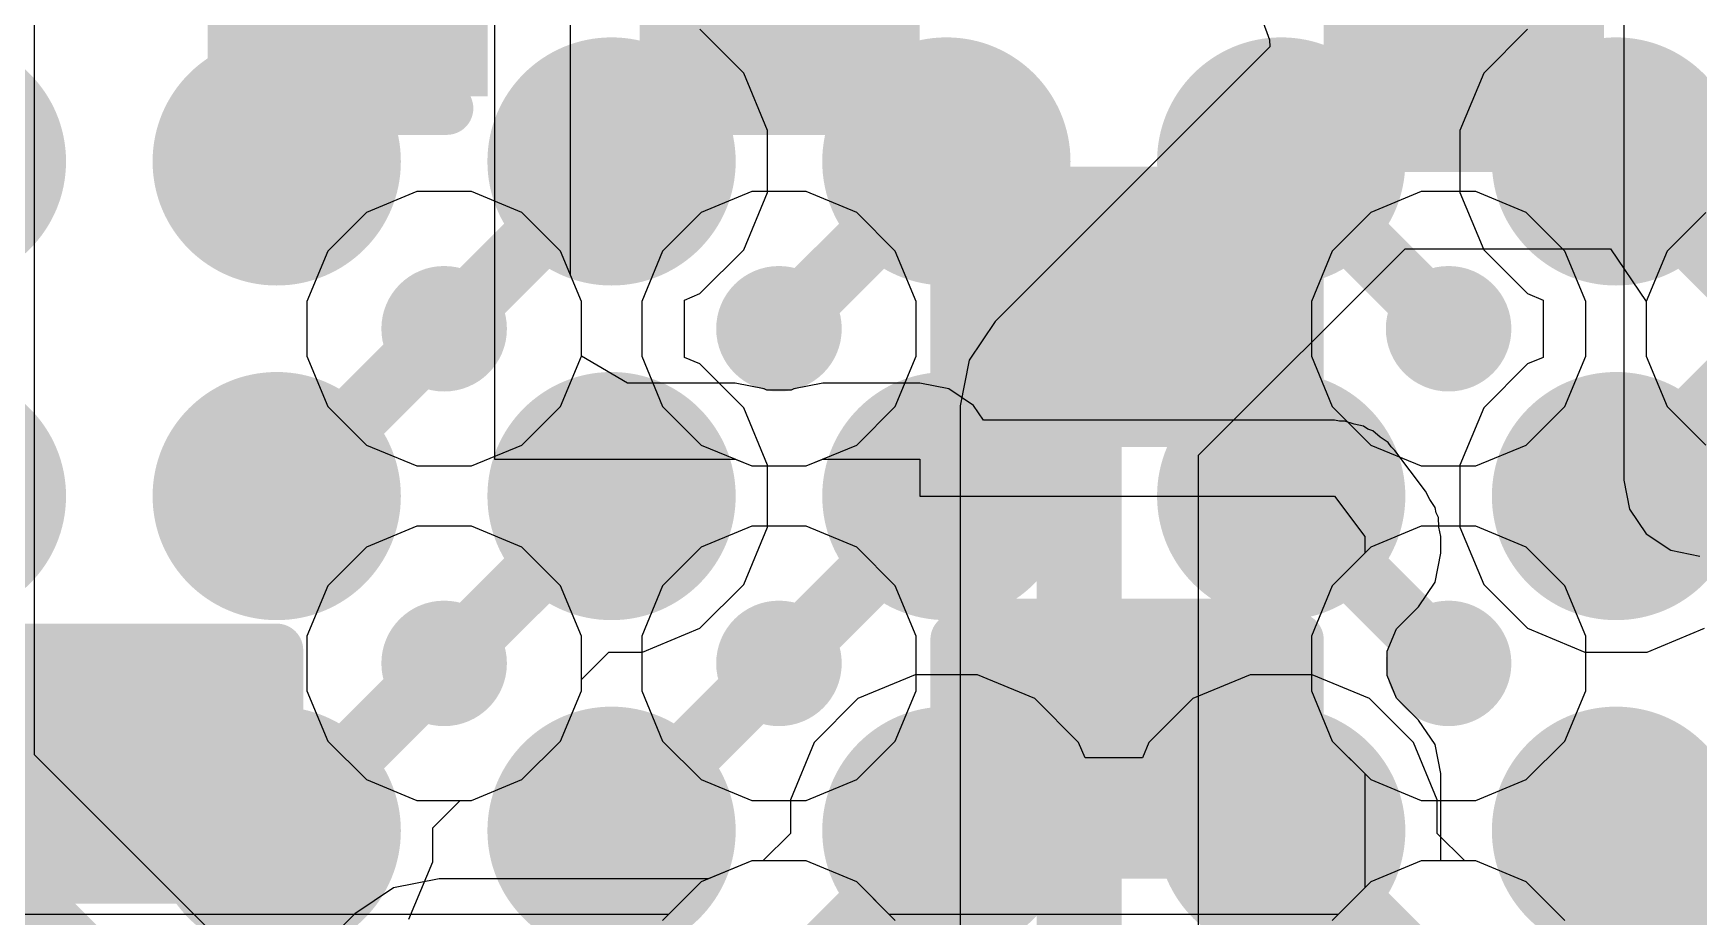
# Model space of a CAD drawing. Header units: inches. Extents: x 0 to 5376, y 0 to 5416.
# Drawn here: x 31.778 to 35.757, y 23.392 to 25.504 of the extents above; entities that cross this region are included whole.
import ezdxf

# ---------------------------------------------------------------- set-up
doc = ezdxf.new("R2010")
doc.units = ezdxf.units.IN
for name, color, linetype in [('Bottom Layer', 5, 'Continuous'), ('Bottom Overlay', 54, 'Continuous'), ('Bottom Paste', 16, 'Continuous'), ('Bottom Solder', 6, 'Continuous'), ('Layer 1', 16, 'Continuous'), ('Layer 2', 76, 'Continuous'), ('Top Layer', 1, 'Continuous'), ('Top Paste', 8, 'Continuous'), ('Top Solder', 216, 'Continuous'), ('Via Holes', 16, 'Continuous')]:
    doc.layers.add(name, color=color, linetype=linetype)

msp = doc.modelspace()

# ---------------------------------------------------------------- hatches: boundary and pattern name
at = {"layer": 'Bottom Layer'}
for points in [[(32.3469, 25.4131), (32.3469, 26.0481), (32.8041, 26.0481), (32.8041, 25.4131)], [(33.2867, 25.4131), (33.2867, 26.0481), (33.7439, 26.0481), (33.7439, 25.4131)], [(35.4711, 26.0481), (35.4711, 25.4131), (35.0139, 25.4131), (35.0139, 26.0481)], [(34.7091, 24.5749), (34.0741, 24.5749), (34.0741, 25.0321), (34.7091, 25.0321)], [(34.7091, 23.6351), (34.0741, 23.6351), (34.0741, 24.0923), (34.7091, 24.0923)], [(31.6357, 23.9399), (32.2707, 23.9399), (32.2707, 23.4827), (31.6357, 23.4827)]]:
    msp.add_hatch(color=5, dxfattribs=at).paths.add_polyline_path(points)
h = msp.add_hatch(color=5, dxfattribs=at)
edge = h.paths.add_edge_path()
edge.add_arc((32.7598, 24.7972), 0.15, 0, 360)
h = msp.add_hatch(color=5, dxfattribs=at)
edge = h.paths.add_edge_path()
edge.add_arc((33.5598, 24.7972), 0.15, 0, 360)
h = msp.add_hatch(color=5, dxfattribs=at)
edge = h.paths.add_edge_path()
edge.add_arc((35.1598, 24.7972), 0.15, 0, 360)
h = msp.add_hatch(color=5, dxfattribs=at)
edge = h.paths.add_edge_path()
edge.add_arc((32.7598, 23.9972), 0.15, 0, 360)
h = msp.add_hatch(color=5, dxfattribs=at)
edge = h.paths.add_edge_path()
edge.add_arc((33.5598, 23.9972), 0.15, 0, 360)
h = msp.add_hatch(color=5, dxfattribs=at)
edge = h.paths.add_edge_path()
edge.add_arc((35.1598, 23.9972), 0.15, 0, 360)
at = {"layer": 'Bottom Paste'}
for points in [[(32.3469, 25.4131), (32.3469, 26.0481), (32.8041, 26.0481), (32.8041, 25.4131)], [(33.2867, 25.4131), (33.2867, 26.0481), (33.7439, 26.0481), (33.7439, 25.4131)], [(35.4711, 26.0481), (35.4711, 25.4131), (35.0139, 25.4131), (35.0139, 26.0481)], [(34.7091, 24.5749), (34.0741, 24.5749), (34.0741, 25.0321), (34.7091, 25.0321)], [(34.7091, 23.6351), (34.0741, 23.6351), (34.0741, 24.0923), (34.7091, 24.0923)], [(31.6357, 23.9399), (32.2707, 23.9399), (32.2707, 23.4827), (31.6357, 23.4827)]]:
    msp.add_hatch(color=16, dxfattribs=at).paths.add_polyline_path(points)
at = {"layer": 'Bottom Solder'}
for points in [[(32.2869, 25.3531), (32.2869, 26.1081), (32.8641, 26.1081), (32.8641, 25.3531)], [(33.2267, 25.3531), (33.2267, 26.1081), (33.8039, 26.1081), (33.8039, 25.3531)], [(35.5311, 26.1081), (35.5311, 25.3531), (34.9539, 25.3531), (34.9539, 26.1081)], [(34.7691, 24.5149), (34.0141, 24.5149), (34.0141, 25.0921), (34.7691, 25.0921)], [(34.7691, 23.5751), (34.0141, 23.5751), (34.0141, 24.1523), (34.7691, 24.1523)], [(31.5757, 23.9999), (32.3307, 23.9999), (32.3307, 23.4227), (31.5757, 23.4227)]]:
    msp.add_hatch(color=6, dxfattribs=at).paths.add_polyline_path(points)
at = {"layer": 'Layer 1'}
h = msp.add_hatch(color=16, dxfattribs=at)
edge = h.paths.add_edge_path()
edge.add_arc((32.7598, 24.7972), 0.15, 0, 360)
h = msp.add_hatch(color=16, dxfattribs=at)
edge = h.paths.add_edge_path()
edge.add_arc((33.5598, 24.7972), 0.15, 0, 360)
h = msp.add_hatch(color=16, dxfattribs=at)
edge = h.paths.add_edge_path()
edge.add_arc((35.1598, 24.7972), 0.15, 0, 360)
h = msp.add_hatch(color=16, dxfattribs=at)
edge = h.paths.add_edge_path()
edge.add_arc((32.7598, 23.9972), 0.15, 0, 360)
h = msp.add_hatch(color=16, dxfattribs=at)
edge = h.paths.add_edge_path()
edge.add_arc((33.5598, 23.9972), 0.15, 0, 360)
h = msp.add_hatch(color=16, dxfattribs=at)
edge = h.paths.add_edge_path()
edge.add_arc((35.1598, 23.9972), 0.15, 0, 360)
at = {"layer": 'Layer 2'}
h = msp.add_hatch(color=76, dxfattribs=at)
edge = h.paths.add_edge_path()
edge.add_arc((32.7598, 24.7972), 0.15, 0, 360)
h = msp.add_hatch(color=76, dxfattribs=at)
edge = h.paths.add_edge_path()
edge.add_arc((33.5598, 24.7972), 0.15, 0, 360)
h = msp.add_hatch(color=76, dxfattribs=at)
edge = h.paths.add_edge_path()
edge.add_arc((35.1598, 24.7972), 0.15, 0, 360)
h = msp.add_hatch(color=76, dxfattribs=at)
edge = h.paths.add_edge_path()
edge.add_arc((32.7598, 23.9972), 0.15, 0, 360)
h = msp.add_hatch(color=76, dxfattribs=at)
edge = h.paths.add_edge_path()
edge.add_arc((33.5598, 23.9972), 0.15, 0, 360)
h = msp.add_hatch(color=76, dxfattribs=at)
edge = h.paths.add_edge_path()
edge.add_arc((35.1598, 23.9972), 0.15, 0, 360)
at = {"layer": 'Top Layer'}
h = msp.add_hatch(color=1, dxfattribs=at)
edge = h.paths.add_edge_path()
edge.add_arc((32.3598, 25.1972), 0.195, 0, 360)
h = msp.add_hatch(color=1, dxfattribs=at)
edge = h.paths.add_edge_path()
edge.add_arc((33.1598, 25.1972), 0.195, 0, 360)
h = msp.add_hatch(color=1, dxfattribs=at)
edge = h.paths.add_edge_path()
edge.add_arc((33.9598, 25.1972), 0.195, 0, 360)
h = msp.add_hatch(color=1, dxfattribs=at)
edge = h.paths.add_edge_path()
edge.add_arc((34.7598, 25.1972), 0.195, 0, 360)
h = msp.add_hatch(color=1, dxfattribs=at)
edge = h.paths.add_edge_path()
edge.add_arc((35.5598, 25.1972), 0.195, 0, 360)
h = msp.add_hatch(color=1, dxfattribs=at)
edge = h.paths.add_edge_path()
edge.add_arc((32.7598, 24.7972), 0.15, 0, 360)
h = msp.add_hatch(color=1, dxfattribs=at)
edge = h.paths.add_edge_path()
edge.add_arc((33.5598, 24.7972), 0.15, 0, 360)
h = msp.add_hatch(color=1, dxfattribs=at)
edge = h.paths.add_edge_path()
edge.add_arc((35.1598, 24.7972), 0.15, 0, 360)
h = msp.add_hatch(color=1, dxfattribs=at)
edge = h.paths.add_edge_path()
edge.add_arc((32.3598, 24.3972), 0.195, 0, 360)
h = msp.add_hatch(color=1, dxfattribs=at)
edge = h.paths.add_edge_path()
edge.add_arc((33.1598, 24.3972), 0.195, 0, 360)
h = msp.add_hatch(color=1, dxfattribs=at)
edge = h.paths.add_edge_path()
edge.add_arc((33.9598, 24.3972), 0.195, 0, 360)
h = msp.add_hatch(color=1, dxfattribs=at)
edge = h.paths.add_edge_path()
edge.add_arc((34.7598, 24.3972), 0.195, 0, 360)
h = msp.add_hatch(color=1, dxfattribs=at)
edge = h.paths.add_edge_path()
edge.add_arc((35.5598, 24.3972), 0.195, 0, 360)
h = msp.add_hatch(color=1, dxfattribs=at)
edge = h.paths.add_edge_path()
edge.add_arc((32.7598, 23.9972), 0.15, 0, 360)
h = msp.add_hatch(color=1, dxfattribs=at)
edge = h.paths.add_edge_path()
edge.add_arc((33.5598, 23.9972), 0.15, 0, 360)
h = msp.add_hatch(color=1, dxfattribs=at)
edge = h.paths.add_edge_path()
edge.add_arc((35.1598, 23.9972), 0.15, 0, 360)
h = msp.add_hatch(color=1, dxfattribs=at)
edge = h.paths.add_edge_path()
edge.add_arc((32.3598, 23.5972), 0.195, 0, 360)
h = msp.add_hatch(color=1, dxfattribs=at)
edge = h.paths.add_edge_path()
edge.add_arc((33.1598, 23.5972), 0.195, 0, 360)
h = msp.add_hatch(color=1, dxfattribs=at)
edge = h.paths.add_edge_path()
edge.add_arc((33.9598, 23.5972), 0.195, 0, 360)
h = msp.add_hatch(color=1, dxfattribs=at)
edge = h.paths.add_edge_path()
edge.add_arc((34.7598, 23.5972), 0.195, 0, 360)
h = msp.add_hatch(color=1, dxfattribs=at)
edge = h.paths.add_edge_path()
edge.add_arc((35.5598, 23.5972), 0.195, 0, 360)
at = {"layer": 'Top Paste'}
h = msp.add_hatch(color=8, dxfattribs=at)
edge = h.paths.add_edge_path()
edge.add_arc((32.3598, 25.1972), 0.195, 0, 360)
h = msp.add_hatch(color=8, dxfattribs=at)
edge = h.paths.add_edge_path()
edge.add_arc((33.1598, 25.1972), 0.195, 0, 360)
h = msp.add_hatch(color=8, dxfattribs=at)
edge = h.paths.add_edge_path()
edge.add_arc((33.9598, 25.1972), 0.195, 0, 360)
h = msp.add_hatch(color=8, dxfattribs=at)
edge = h.paths.add_edge_path()
edge.add_arc((34.7598, 25.1972), 0.195, 0, 360)
h = msp.add_hatch(color=8, dxfattribs=at)
edge = h.paths.add_edge_path()
edge.add_arc((35.5598, 25.1972), 0.195, 0, 360)
h = msp.add_hatch(color=8, dxfattribs=at)
edge = h.paths.add_edge_path()
edge.add_arc((32.3598, 24.3972), 0.195, 0, 360)
h = msp.add_hatch(color=8, dxfattribs=at)
edge = h.paths.add_edge_path()
edge.add_arc((33.1598, 24.3972), 0.195, 0, 360)
h = msp.add_hatch(color=8, dxfattribs=at)
edge = h.paths.add_edge_path()
edge.add_arc((33.9598, 24.3972), 0.195, 0, 360)
h = msp.add_hatch(color=8, dxfattribs=at)
edge = h.paths.add_edge_path()
edge.add_arc((34.7598, 24.3972), 0.195, 0, 360)
h = msp.add_hatch(color=8, dxfattribs=at)
edge = h.paths.add_edge_path()
edge.add_arc((35.5598, 24.3972), 0.195, 0, 360)
h = msp.add_hatch(color=8, dxfattribs=at)
edge = h.paths.add_edge_path()
edge.add_arc((32.3598, 23.5972), 0.195, 0, 360)
h = msp.add_hatch(color=8, dxfattribs=at)
edge = h.paths.add_edge_path()
edge.add_arc((33.1598, 23.5972), 0.195, 0, 360)
h = msp.add_hatch(color=8, dxfattribs=at)
edge = h.paths.add_edge_path()
edge.add_arc((33.9598, 23.5972), 0.195, 0, 360)
h = msp.add_hatch(color=8, dxfattribs=at)
edge = h.paths.add_edge_path()
edge.add_arc((34.7598, 23.5972), 0.195, 0, 360)
h = msp.add_hatch(color=8, dxfattribs=at)
edge = h.paths.add_edge_path()
edge.add_arc((35.5598, 23.5972), 0.195, 0, 360)
at = {"layer": 'Top Solder'}
h = msp.add_hatch(color=216, dxfattribs=at)
edge = h.paths.add_edge_path()
edge.add_arc((31.5598, 25.1972), 0.2966, 0, 360)
h = msp.add_hatch(color=216, dxfattribs=at)
edge = h.paths.add_edge_path()
edge.add_arc((32.3598, 25.1972), 0.2966, 0, 360)
h = msp.add_hatch(color=216, dxfattribs=at)
edge = h.paths.add_edge_path()
edge.add_arc((33.1598, 25.1972), 0.2966, 0, 360)
h = msp.add_hatch(color=216, dxfattribs=at)
edge = h.paths.add_edge_path()
edge.add_arc((33.9598, 25.1972), 0.2966, 0, 360)
h = msp.add_hatch(color=216, dxfattribs=at)
edge = h.paths.add_edge_path()
edge.add_arc((34.7598, 25.1972), 0.2966, 0, 360)
h = msp.add_hatch(color=216, dxfattribs=at)
edge = h.paths.add_edge_path()
edge.add_arc((35.5598, 25.1972), 0.2966, 0, 360)
h = msp.add_hatch(color=216, dxfattribs=at)
edge = h.paths.add_edge_path()
edge.add_arc((31.5598, 24.3972), 0.2966, 0, 360)
h = msp.add_hatch(color=216, dxfattribs=at)
edge = h.paths.add_edge_path()
edge.add_arc((32.3598, 24.3972), 0.2966, 0, 360)
h = msp.add_hatch(color=216, dxfattribs=at)
edge = h.paths.add_edge_path()
edge.add_arc((33.1598, 24.3972), 0.2966, 0, 360)
h = msp.add_hatch(color=216, dxfattribs=at)
edge = h.paths.add_edge_path()
edge.add_arc((33.9598, 24.3972), 0.2966, 0, 360)
h = msp.add_hatch(color=216, dxfattribs=at)
edge = h.paths.add_edge_path()
edge.add_arc((34.7598, 24.3972), 0.2966, 0, 360)
h = msp.add_hatch(color=216, dxfattribs=at)
edge = h.paths.add_edge_path()
edge.add_arc((35.5598, 24.3972), 0.2966, 0, 360)
h = msp.add_hatch(color=216, dxfattribs=at)
edge = h.paths.add_edge_path()
edge.add_arc((31.5598, 23.5972), 0.2966, 0, 360)
h = msp.add_hatch(color=216, dxfattribs=at)
edge = h.paths.add_edge_path()
edge.add_arc((32.3598, 23.5972), 0.2966, 0, 360)
h = msp.add_hatch(color=216, dxfattribs=at)
edge = h.paths.add_edge_path()
edge.add_arc((33.1598, 23.5972), 0.2966, 0, 360)
h = msp.add_hatch(color=216, dxfattribs=at)
edge = h.paths.add_edge_path()
edge.add_arc((33.9598, 23.5972), 0.2966, 0, 360)
h = msp.add_hatch(color=216, dxfattribs=at)
edge = h.paths.add_edge_path()
edge.add_arc((34.7598, 23.5972), 0.2966, 0, 360)
h = msp.add_hatch(color=216, dxfattribs=at)
edge = h.paths.add_edge_path()
edge.add_arc((35.5598, 23.5972), 0.2966, 0, 360)
at = {"layer": 'Via Holes'}
h = msp.add_hatch(color=7, dxfattribs=at)
edge = h.paths.add_edge_path()
edge.add_arc((32.7598, 24.7972), 0.1, 0, 360)
h = msp.add_hatch(color=7, dxfattribs=at)
edge = h.paths.add_edge_path()
edge.add_arc((33.5598, 24.7972), 0.1, 0, 360)
h = msp.add_hatch(color=7, dxfattribs=at)
edge = h.paths.add_edge_path()
edge.add_arc((35.1598, 24.7972), 0.1, 0, 360)
h = msp.add_hatch(color=7, dxfattribs=at)
edge = h.paths.add_edge_path()
edge.add_arc((32.7598, 23.9972), 0.1, 0, 360)
h = msp.add_hatch(color=7, dxfattribs=at)
edge = h.paths.add_edge_path()
edge.add_arc((33.5598, 23.9972), 0.1, 0, 360)
h = msp.add_hatch(color=7, dxfattribs=at)
edge = h.paths.add_edge_path()
edge.add_arc((35.1598, 23.9972), 0.1, 0, 360)

# ---------------------------------------------------------------- linework, layer by layer
at = {"layer": 'Bottom Layer'}
for p, q in [((32.8804, 26.6194), (32.8804, 24.4858)), ((33.0617, 24.925), (33.0617, 26.2694)), ((35.5785, 25.7823), (35.5785, 24.435)), ((33.0876, 24.8624), (33.0617, 24.925)), ((33.0876, 24.732), (33.0876, 24.8624)), ((33.1982, 24.6671), (33.0876, 24.732)), ((33.455, 24.6671), (33.1982, 24.6671)), ((33.5244, 24.6533), (33.455, 24.6671)), ((33.5307, 24.6507), (33.5244, 24.6533)), ((33.5889, 24.6507), (33.5307, 24.6507)), ((33.5952, 24.6533), (33.5889, 24.6507)), ((33.6646, 24.6671), (33.5952, 24.6533)), ((33.8963, 24.6671), (33.6646, 24.6671)), ((33.9657, 24.6533), (33.8963, 24.6671)), ((34.0245, 24.614), (33.9657, 24.6533)), ((34.0483, 24.5784), (34.0245, 24.614)), ((34.8869, 24.5784), (34.0483, 24.5784)), ((34.8994, 24.5759), (34.8869, 24.5784)), ((34.9122, 24.5766), (34.8994, 24.5759)), ((34.9338, 24.5691), (34.9122, 24.5766)), ((34.9563, 24.5646), (34.9338, 24.5691)), ((34.9669, 24.5575), (34.9563, 24.5646)), ((34.979, 24.5533), (34.9669, 24.5575)), ((34.996, 24.538), (34.979, 24.5533)), ((35.0151, 24.5253), (34.996, 24.538)), ((35.0222, 24.5147), (35.0151, 24.5253)), ((35.0317, 24.5062), (35.0222, 24.5147)), ((32.8804, 24.4858), (33.455, 24.4858)), ((33.455, 24.4858), (33.4946, 24.4694)), ((33.625, 24.4694), (33.6646, 24.4858)), ((33.6646, 24.4858), (33.8963, 24.4858)), ((33.8963, 24.4858), (33.8963, 24.3971)), ((35.1046, 24.4093), (35.0317, 24.5062)), ((33.4946, 24.4694), (33.625, 24.4694)), ((35.5785, 24.435), (35.5923, 24.3656)), ((33.8963, 24.3971), (34.8869, 24.3971)), ((34.8869, 24.3971), (34.9598, 24.3003)), ((35.1146, 24.3887), (35.1046, 24.4093)), ((35.1273, 24.3697), (35.1146, 24.3887)), ((35.1298, 24.3571), (35.1273, 24.3697)), ((35.1353, 24.3456), (35.1298, 24.3571)), ((35.5923, 24.3656), (35.6316, 24.3068)), ((32.6946, 24.325), (32.5741, 24.2751)), ((32.825, 24.325), (32.6946, 24.325)), ((32.9455, 24.2751), (32.825, 24.325)), ((33.4946, 24.325), (33.3741, 24.2751)), ((33.625, 24.325), (33.4946, 24.325)), ((33.7455, 24.2751), (33.625, 24.325)), ((35.1366, 24.3228), (35.1353, 24.3456)), ((35.1411, 24.3003), (35.1366, 24.3228)), ((32.5741, 24.2751), (32.4819, 24.1829)), ((33.0377, 24.1829), (32.9455, 24.2751)), ((33.3741, 24.2751), (33.2819, 24.1829)), ((33.8377, 24.1829), (33.7455, 24.2751)), ((34.9598, 24.3003), (34.9598, 24.2608)), ((35.1411, 24.2608), (35.1411, 24.3003)), ((35.6316, 24.3068), (35.6904, 24.2675)), ((34.9598, 24.2608), (34.8819, 24.1829)), ((35.1273, 24.1914), (35.1411, 24.2608)), ((35.6904, 24.2675), (35.7598, 24.2537)), ((32.4819, 24.1829), (32.432, 24.0624)), ((33.0876, 24.0624), (33.0377, 24.1829)), ((33.2819, 24.1829), (33.232, 24.0624)), ((33.8876, 24.0624), (33.8377, 24.1829)), ((34.8819, 24.1829), (34.832, 24.0624)), ((35.088, 24.1326), (35.1273, 24.1914)), ((35.0356, 24.0802), (35.088, 24.1326)), ((35.0133, 24.0263), (35.0356, 24.0802)), ((32.432, 24.0624), (32.432, 23.932)), ((33.0876, 23.932), (33.0876, 24.0624)), ((33.232, 24.0624), (33.232, 23.932)), ((33.8876, 23.932), (33.8876, 24.0624)), ((34.832, 24.0624), (34.832, 23.932)), ((35.0133, 23.9681), (35.0133, 24.0263)), ((35.0356, 23.9142), (35.0133, 23.9681)), ((32.432, 23.932), (32.4819, 23.8115)), ((33.0377, 23.8115), (33.0876, 23.932)), ((33.232, 23.932), (33.2819, 23.8115)), ((33.8377, 23.8115), (33.8876, 23.932)), ((34.832, 23.932), (34.8819, 23.8115)), ((35.088, 23.8618), (35.0356, 23.9142)), ((35.1273, 23.803), (35.088, 23.8618)), ((32.4819, 23.8115), (32.5741, 23.7193)), ((32.9455, 23.7193), (33.0377, 23.8115)), ((33.2819, 23.8115), (33.3741, 23.7193)), ((33.7455, 23.7193), (33.8377, 23.8115)), ((34.8819, 23.8115), (34.9598, 23.7336)), ((35.1411, 23.7336), (35.1273, 23.803)), ((32.5741, 23.7193), (32.6946, 23.6694)), ((32.825, 23.6694), (32.9455, 23.7193)), ((33.3741, 23.7193), (33.4946, 23.6694)), ((33.625, 23.6694), (33.7455, 23.7193)), ((34.9598, 23.7336), (34.9598, 23.4608)), ((35.1411, 23.525), (35.1411, 23.7336)), ((32.6946, 23.6694), (32.825, 23.6694)), ((33.4946, 23.6694), (33.625, 23.6694)), ((33.4946, 23.525), (33.3741, 23.4751)), ((33.625, 23.525), (33.4946, 23.525)), ((33.7455, 23.4751), (33.625, 23.525)), ((35.225, 23.525), (35.1411, 23.525)), ((35.3455, 23.4751), (35.225, 23.525)), ((33.3741, 23.4751), (33.2962, 23.3972)), ((33.8234, 23.3972), (33.7455, 23.4751)), ((34.9598, 23.4608), (34.8962, 23.3972)), ((35.4377, 23.3829), (35.3455, 23.4751)), ((33.2962, 23.3972), (31.3818, 23.3972)), ((34.8962, 23.3972), (33.8234, 23.3972))]:
    msp.add_line(p, q, dxfattribs=at)
at = {"layer": 'Bottom Overlay'}
for points in [[(32.258, 25.3242, 0.127, 0.127, 0), (32.258, 26.137, 0.127, 0.127, 0)], [(33.8328, 25.3242, 0.127, 0.127, 0), (33.8328, 26.137, 0.127, 0.127, 0)], [(34.925, 25.3242, 0.127, 0.127, 0), (34.925, 26.137, 0.127, 0.127, 0)], [(32.258, 25.3242, 0.127, 0.127, 0), (32.766, 25.3242, 0.127, 0.127, 0)], [(33.3248, 25.3242, 0.127, 0.127, 0), (33.8328, 25.3242, 0.127, 0.127, 0)], [(34.925, 25.3242, 0.127, 0.127, 0), (35.433, 25.3242, 0.127, 0.127, 0)], [(33.9852, 24.613, 0.127, 0.127, 0), (33.9852, 25.121, 0.127, 0.127, 0)], [(33.9852, 25.121, 0.127, 0.127, 0), (34.798, 25.121, 0.127, 0.127, 0)], [(34.798, 24.613, 0.127, 0.127, 0), (34.798, 25.121, 0.127, 0.127, 0)], [(33.9852, 23.5462, 0.127, 0.127, 0), (33.9852, 24.0542, 0.127, 0.127, 0)], [(34.798, 23.5462, 0.127, 0.127, 0), (34.798, 24.0542, 0.127, 0.127, 0)], [(31.5468, 24.0288, 0.127, 0.127, 0), (32.3596, 24.0288, 0.127, 0.127, 0)], [(32.3596, 23.5208, 0.127, 0.127, 0), (32.3596, 24.0288, 0.127, 0.127, 0)], [(33.9852, 23.5462, 0.127, 0.127, 0), (34.798, 23.5462, 0.127, 0.127, 0)]]:
    msp.add_lwpolyline(points, format="xyseb", dxfattribs=at)
for points in [[(32.2263, 25.3242, 0.0635, 0.0635, 1), (32.2897, 25.3242, 0.0635, 0.0635, 1)], [(32.2263, 25.3242, 0.0635, 0.0635, 1), (32.2897, 25.3242, 0.0635, 0.0635, 1)], [(32.7343, 25.3242, 0.0635, 0.0635, 1), (32.7978, 25.3242, 0.0635, 0.0635, 1)], [(33.2931, 25.3242, 0.0635, 0.0635, 1), (33.3565, 25.3242, 0.0635, 0.0635, 1)], [(33.801, 25.3242, 0.0635, 0.0635, 1), (33.8646, 25.3242, 0.0635, 0.0635, 1)], [(33.801, 25.3242, 0.0635, 0.0635, 1), (33.8646, 25.3242, 0.0635, 0.0635, 1)], [(34.8933, 25.3242, 0.0635, 0.0635, 1), (34.9567, 25.3242, 0.0635, 0.0635, 1)], [(34.8933, 25.3242, 0.0635, 0.0635, 1), (34.9567, 25.3242, 0.0635, 0.0635, 1)], [(35.4012, 25.3242, 0.0635, 0.0635, 1), (35.4648, 25.3242, 0.0635, 0.0635, 1)], [(33.9534, 25.121, 0.0635, 0.0635, 1), (34.017, 25.121, 0.0635, 0.0635, 1)], [(33.9534, 25.121, 0.0635, 0.0635, 1), (34.017, 25.121, 0.0635, 0.0635, 1)], [(34.7662, 25.121, 0.0635, 0.0635, 1), (34.8297, 25.121, 0.0635, 0.0635, 1)], [(34.7662, 25.121, 0.0635, 0.0635, 1), (34.8297, 25.121, 0.0635, 0.0635, 1)], [(33.9534, 24.613, 0.0635, 0.0635, 1), (34.017, 24.613, 0.0635, 0.0635, 1)], [(34.7662, 24.613, 0.0635, 0.0635, 1), (34.8297, 24.613, 0.0635, 0.0635, 1)], [(33.9534, 24.0542, 0.0635, 0.0635, 1), (34.017, 24.0542, 0.0635, 0.0635, 1)], [(34.7662, 24.0542, 0.0635, 0.0635, 1), (34.8297, 24.0542, 0.0635, 0.0635, 1)], [(32.3278, 24.0288, 0.0635, 0.0635, 1), (32.3914, 24.0288, 0.0635, 0.0635, 1)], [(32.3278, 24.0288, 0.0635, 0.0635, 1), (32.3914, 24.0288, 0.0635, 0.0635, 1)], [(33.9534, 23.5462, 0.0635, 0.0635, 1), (34.017, 23.5462, 0.0635, 0.0635, 1)], [(33.9534, 23.5462, 0.0635, 0.0635, 1), (34.017, 23.5462, 0.0635, 0.0635, 1)], [(34.7662, 23.5462, 0.0635, 0.0635, 1), (34.8297, 23.5462, 0.0635, 0.0635, 1)], [(34.7662, 23.5462, 0.0635, 0.0635, 1), (34.8297, 23.5462, 0.0635, 0.0635, 1)], [(32.3278, 23.5208, 0.0635, 0.0635, 1), (32.3914, 23.5208, 0.0635, 0.0635, 1)]]:
    msp.add_lwpolyline(points, format="xyseb", close=True, dxfattribs=at)
at = {"layer": 'Layer 1'}
for p, q in [((34.6922, 25.5979), (34.7319, 25.4877)), ((34.7327, 25.4709), (34.076, 24.8142)), ((34.7319, 25.4877), (34.7327, 25.4709)), ((32.6946, 25.125), (32.5741, 25.0751)), ((32.825, 25.125), (32.6946, 25.125)), ((32.9455, 25.0751), (32.825, 25.125)), ((32.5741, 25.0751), (32.4819, 24.9829)), ((33.0377, 24.9829), (32.9455, 25.0751)), ((32.4819, 24.9829), (32.432, 24.8624)), ((33.0876, 24.8624), (33.0377, 24.9829)), ((34.5623, 24.4948), (35.056, 24.9885)), ((35.056, 24.9885), (35.5468, 24.9885)), ((35.5468, 24.9885), (35.632, 24.8624)), ((32.432, 24.8624), (32.432, 24.732)), ((33.0876, 24.732), (33.0876, 24.8624)), ((35.632, 24.8624), (35.632, 24.732)), ((34.076, 24.8142), (34.0142, 24.7218)), ((32.432, 24.732), (32.4819, 24.6115)), ((33.0377, 24.6115), (33.0876, 24.732)), ((34.0142, 24.7218), (33.9925, 24.6128)), ((35.632, 24.732), (35.6819, 24.6115)), ((32.4819, 24.6115), (32.5741, 24.5193)), ((32.9455, 24.5193), (33.0377, 24.6115)), ((33.9925, 24.6128), (33.9925, 24.6128)), ((33.9925, 24.6128), (33.9925, 23.341)), ((35.6819, 24.6115), (35.7741, 24.5193)), ((32.5741, 24.5193), (32.6946, 24.4694)), ((32.825, 24.4694), (32.9455, 24.5193)), ((34.5623, 23.1148), (34.5623, 24.4948)), ((32.6946, 24.4694), (32.825, 24.4694)), ((32.6946, 24.325), (32.5741, 24.2751)), ((32.825, 24.325), (32.6946, 24.325)), ((32.9455, 24.2751), (32.825, 24.325)), ((32.5741, 24.2751), (32.4819, 24.1829)), ((33.0377, 24.1829), (32.9455, 24.2751)), ((32.4819, 24.1829), (32.432, 24.0624)), ((33.0876, 24.0624), (33.0377, 24.1829)), ((32.432, 24.0624), (32.432, 23.932)), ((33.0876, 23.932), (33.0876, 24.0624)), ((32.432, 23.932), (32.4819, 23.8115)), ((33.0377, 23.8115), (33.0876, 23.932)), ((32.4819, 23.8115), (32.5741, 23.7193)), ((32.9455, 23.7193), (33.0377, 23.8115)), ((32.5741, 23.7193), (32.6946, 23.6694)), ((32.825, 23.6694), (32.9455, 23.7193)), ((32.6946, 23.6694), (32.825, 23.6694)), ((33.4946, 23.525), (33.391, 23.4821)), ((33.625, 23.525), (33.4946, 23.525)), ((33.7455, 23.4751), (33.625, 23.525)), ((35.0946, 23.525), (34.9741, 23.4751)), ((35.225, 23.525), (35.0946, 23.525)), ((35.3455, 23.4751), (35.225, 23.525)), ((32.7476, 23.4821), (32.6386, 23.4604)), ((33.391, 23.4821), (32.7476, 23.4821)), ((32.6386, 23.4604), (32.5462, 23.3986)), ((33.8377, 23.3829), (33.7455, 23.4751)), ((34.9741, 23.4751), (34.8819, 23.3829)), ((35.4377, 23.3829), (35.3455, 23.4751)), ((32.5462, 23.3986), (31.6049, 22.4574)), ((32.5462, 23.3986), (32.5462, 23.3986))]:
    msp.add_line(p, q, dxfattribs=at)
for points in [[(34.2774, 24.6128, 0.2032, 0.2032, 0), (34.938, 25.2734, 0.2032, 0.2032, 0)], [(34.938, 25.2734, 0.2032, 0.2032, 0), (43.9804, 25.2734, 0.2032, 0.2032, 0)], [(34.2774, 23.1148, 0.2032, 0.2032, 0), (34.2774, 24.6128, 0.2032, 0.2032, 0)]]:
    msp.add_lwpolyline(points, format="xyseb", dxfattribs=at)
for points in [[(34.8872, 25.2734, 0.1016, 0.1016, 1), (34.9888, 25.2734, 0.1016, 0.1016, 1)], [(34.8872, 25.2734, 0.1016, 0.1016, 1), (34.9888, 25.2734, 0.1016, 0.1016, 1)], [(34.2266, 24.6128, 0.1016, 0.1016, 1), (34.3282, 24.6128, 0.1016, 0.1016, 1)], [(34.2266, 24.6128, 0.1016, 0.1016, 1), (34.3282, 24.6128, 0.1016, 0.1016, 1)]]:
    msp.add_lwpolyline(points, format="xyseb", close=True, dxfattribs=at)
at = {"layer": 'Layer 2'}
for p, q in [((31.7809, 23.779), (31.7809, 27.4918)), ((32.6946, 25.125), (32.5741, 25.0751)), ((32.825, 25.125), (32.6946, 25.125)), ((32.9455, 25.0751), (32.825, 25.125)), ((33.4946, 25.125), (33.3741, 25.0751)), ((33.625, 25.125), (33.4946, 25.125)), ((33.7455, 25.0751), (33.625, 25.125)), ((35.0946, 25.125), (34.9741, 25.0751)), ((35.225, 25.125), (35.0946, 25.125)), ((35.3455, 25.0751), (35.225, 25.125)), ((32.5741, 25.0751), (32.4819, 24.9829)), ((33.0377, 24.9829), (32.9455, 25.0751)), ((33.3741, 25.0751), (33.2819, 24.9829)), ((33.8377, 24.9829), (33.7455, 25.0751)), ((34.9741, 25.0751), (34.8819, 24.9829)), ((35.4377, 24.9829), (35.3455, 25.0751)), ((35.7741, 25.0751), (35.6819, 24.9829)), ((32.4819, 24.9829), (32.432, 24.8624)), ((33.0876, 24.8624), (33.0377, 24.9829)), ((33.2819, 24.9829), (33.232, 24.8624)), ((33.8876, 24.8624), (33.8377, 24.9829)), ((34.8819, 24.9829), (34.832, 24.8624)), ((35.4876, 24.8624), (35.4377, 24.9829)), ((35.6819, 24.9829), (35.632, 24.8624)), ((32.432, 24.8624), (32.432, 24.732)), ((33.0876, 24.732), (33.0876, 24.8624)), ((33.232, 24.8624), (33.232, 24.732)), ((33.8876, 24.732), (33.8876, 24.8624)), ((34.832, 24.8624), (34.832, 24.732)), ((35.4876, 24.732), (35.4876, 24.8624)), ((35.632, 24.8624), (35.632, 24.732)), ((32.432, 24.732), (32.4819, 24.6115)), ((33.0377, 24.6115), (33.0876, 24.732)), ((33.232, 24.732), (33.2819, 24.6115)), ((33.8377, 24.6115), (33.8876, 24.732)), ((34.832, 24.732), (34.8819, 24.6115)), ((35.4377, 24.6115), (35.4876, 24.732)), ((35.632, 24.732), (35.6819, 24.6115)), ((32.4819, 24.6115), (32.5741, 24.5193)), ((32.9455, 24.5193), (33.0377, 24.6115)), ((33.2819, 24.6115), (33.3741, 24.5193)), ((33.7455, 24.5193), (33.8377, 24.6115)), ((34.8819, 24.6115), (34.9741, 24.5193)), ((35.3455, 24.5193), (35.4377, 24.6115)), ((35.6819, 24.6115), (35.7741, 24.5193)), ((32.5741, 24.5193), (32.6946, 24.4694)), ((32.825, 24.4694), (32.9455, 24.5193)), ((33.3741, 24.5193), (33.4946, 24.4694)), ((33.625, 24.4694), (33.7455, 24.5193)), ((34.9741, 24.5193), (35.0946, 24.4694)), ((35.225, 24.4694), (35.3455, 24.5193)), ((32.6946, 24.4694), (32.825, 24.4694)), ((33.4946, 24.4694), (33.625, 24.4694)), ((35.0946, 24.4694), (35.225, 24.4694)), ((33.4946, 24.325), (33.3741, 24.2751)), ((33.625, 24.325), (33.4946, 24.325)), ((33.7455, 24.2751), (33.625, 24.325)), ((35.0946, 24.325), (34.9741, 24.2751)), ((35.225, 24.325), (35.0946, 24.325)), ((35.3455, 24.2751), (35.225, 24.325)), ((33.3741, 24.2751), (33.2819, 24.1829)), ((33.8377, 24.1829), (33.7455, 24.2751)), ((34.9741, 24.2751), (34.8819, 24.1829)), ((35.4377, 24.1829), (35.3455, 24.2751)), ((33.2819, 24.1829), (33.232, 24.0624)), ((33.8876, 24.0624), (33.8377, 24.1829)), ((34.8819, 24.1829), (34.832, 24.0624)), ((35.4876, 24.0624), (35.4377, 24.1829)), ((33.232, 24.0624), (33.232, 23.932)), ((33.8876, 23.932), (33.8876, 24.0624)), ((34.832, 24.0624), (34.832, 23.932)), ((35.4876, 23.932), (35.4876, 24.0624)), ((33.232, 23.932), (33.2819, 23.8115)), ((33.8377, 23.8115), (33.8876, 23.932)), ((34.832, 23.932), (34.8819, 23.8115)), ((35.4377, 23.8115), (35.4876, 23.932)), ((33.2819, 23.8115), (33.3741, 23.7193)), ((33.7455, 23.7193), (33.8377, 23.8115)), ((34.8819, 23.8115), (34.9741, 23.7193)), ((35.3455, 23.7193), (35.4377, 23.8115)), ((32.8418, 22.718), (31.7809, 23.779)), ((33.3741, 23.7193), (33.4946, 23.6694)), ((33.625, 23.6694), (33.7455, 23.7193)), ((34.9741, 23.7193), (35.0946, 23.6694)), ((35.225, 23.6694), (35.3455, 23.7193)), ((33.4946, 23.6694), (33.625, 23.6694)), ((35.0946, 23.6694), (35.225, 23.6694)), ((33.4946, 23.525), (33.3741, 23.4751)), ((33.625, 23.525), (33.4946, 23.525)), ((33.7455, 23.4751), (33.625, 23.525)), ((35.0946, 23.525), (34.9741, 23.4751)), ((35.225, 23.525), (35.0946, 23.525)), ((35.3455, 23.4751), (35.225, 23.525)), ((33.3741, 23.4751), (33.2819, 23.3829)), ((33.8377, 23.3829), (33.7455, 23.4751)), ((34.9741, 23.4751), (34.8819, 23.3829)), ((35.4377, 23.3829), (35.3455, 23.4751))]:
    msp.add_line(p, q, dxfattribs=at)
msp.add_lwpolyline([(31.496, 23.661, 0.2032, 0.2032, 0), (32.7598, 22.3972, 0.2032, 0.2032, 0)], format="xyseb", dxfattribs=at)
at = {"layer": 'Top Layer'}
for p, q in [((33.4758, 25.4084), (33.371, 25.5132)), ((35.3486, 25.5132), (35.2438, 25.4084)), ((33.5326, 25.2714), (33.4758, 25.4084)), ((35.2438, 25.4084), (35.187, 25.2714)), ((33.5326, 25.123), (33.5326, 25.2714)), ((35.187, 25.2714), (35.187, 25.123)), ((33.4758, 24.986), (33.5326, 25.123)), ((35.187, 25.123), (35.2438, 24.986)), ((33.371, 24.8812), (33.4758, 24.986)), ((35.2438, 24.986), (35.3486, 24.8812)), ((33.3342, 24.8659), (33.371, 24.8812)), ((35.3486, 24.8812), (35.3854, 24.8659)), ((33.3342, 24.7285), (33.3342, 24.8659)), ((35.3854, 24.8659), (35.3854, 24.7285)), ((33.371, 24.7132), (33.3342, 24.7285)), ((33.4758, 24.6084), (33.371, 24.7132)), ((35.3486, 24.7132), (35.2438, 24.6084)), ((35.3854, 24.7285), (35.3486, 24.7132)), ((33.5326, 24.4714), (33.4758, 24.6084)), ((35.2438, 24.6084), (35.187, 24.4714)), ((33.5326, 24.323), (33.5326, 24.4714)), ((35.187, 24.4714), (35.187, 24.323)), ((33.4758, 24.186), (33.5326, 24.323)), ((35.187, 24.323), (35.2438, 24.186)), ((33.371, 24.0812), (33.4758, 24.186)), ((35.2438, 24.186), (35.3486, 24.0812)), ((33.234, 24.0244), (33.371, 24.0812)), ((35.3486, 24.0812), (35.4856, 24.0244)), ((35.634, 24.0244), (35.771, 24.0812)), ((33.0876, 23.9588), (33.1532, 24.0244)), ((33.1532, 24.0244), (33.234, 24.0244)), ((35.4856, 24.0244), (35.634, 24.0244)), ((33.0876, 23.932), (33.0876, 23.9588)), ((33.8856, 23.97), (33.7486, 23.9132)), ((34.034, 23.97), (33.8856, 23.97)), ((34.171, 23.9132), (34.034, 23.97)), ((34.6856, 23.97), (34.5486, 23.9132)), ((34.834, 23.97), (34.6856, 23.97)), ((34.971, 23.9132), (34.834, 23.97)), ((33.0377, 23.8115), (33.0876, 23.932)), ((33.7486, 23.9132), (33.6438, 23.8084)), ((34.2758, 23.8084), (34.171, 23.9132)), ((34.5486, 23.9132), (34.4438, 23.8084)), ((35.0758, 23.8084), (34.971, 23.9132)), ((32.9455, 23.7193), (33.0377, 23.8115)), ((33.6438, 23.8084), (33.587, 23.6714)), ((34.2911, 23.7716), (34.2758, 23.8084)), ((34.4438, 23.8084), (34.4285, 23.7716)), ((35.1326, 23.6714), (35.0758, 23.8084)), ((34.4285, 23.7716), (34.2911, 23.7716)), ((32.825, 23.6694), (32.9455, 23.7193)), ((32.7326, 23.6038), (32.7982, 23.6694)), ((32.7982, 23.6694), (32.825, 23.6694)), ((33.587, 23.6714), (33.587, 23.5906)), ((35.1326, 23.5906), (35.1326, 23.6714)), ((32.7326, 23.523), (32.7326, 23.6038)), ((33.587, 23.5906), (33.5214, 23.525)), ((35.1982, 23.525), (35.1326, 23.5906)), ((32.6758, 23.386), (32.7326, 23.523)), ((33.4946, 23.525), (33.3741, 23.4751)), ((33.5214, 23.525), (33.4946, 23.525)), ((35.225, 23.525), (35.1982, 23.525)), ((35.3455, 23.4751), (35.225, 23.525)), ((33.3741, 23.4751), (33.2819, 23.3829)), ((35.4377, 23.3829), (35.3455, 23.4751))]:
    msp.add_line(p, q, dxfattribs=at)
for points in [[(32.7598, 24.7972, 0.1524, 0.1524, 0), (33.1598, 25.1972, 0.1524, 0.1524, 0)], [(33.5598, 24.7972, 0.1524, 0.1524, 0), (33.9598, 25.1972, 0.1524, 0.1524, 0)], [(34.7598, 25.1972, 0.1524, 0.1524, 0), (35.1598, 24.7972, 0.1524, 0.1524, 0)], [(35.5598, 25.1972, 0.1524, 0.1524, 0), (35.9598, 24.7972, 0.1524, 0.1524, 0)], [(32.3598, 24.3972, 0.1524, 0.1524, 0), (32.7598, 24.7972, 0.1524, 0.1524, 0)], [(35.5598, 24.3972, 0.1524, 0.1524, 0), (35.9598, 24.7972, 0.1524, 0.1524, 0)], [(32.7598, 23.9972, 0.1524, 0.1524, 0), (33.1598, 24.3972, 0.1524, 0.1524, 0)], [(33.5598, 23.9972, 0.1524, 0.1524, 0), (33.9598, 24.3972, 0.1524, 0.1524, 0)], [(34.7598, 24.3972, 0.1524, 0.1524, 0), (35.1598, 23.9972, 0.1524, 0.1524, 0)], [(32.3598, 23.5972, 0.1524, 0.1524, 0), (32.7598, 23.9972, 0.1524, 0.1524, 0)], [(33.1598, 23.5972, 0.1524, 0.1524, 0), (33.5598, 23.9972, 0.1524, 0.1524, 0)], [(31.56, 23.5974, 0.1524, 0.1524, 0), (32.3596, 23.5974, 0.1524, 0.1524, 0)], [(33.5598, 23.1972, 0.1524, 0.1524, 0), (33.9598, 23.5972, 0.1524, 0.1524, 0)], [(34.7598, 23.5972, 0.1524, 0.1524, 0), (35.1598, 23.1972, 0.1524, 0.1524, 0)], [(35.5598, 23.5972, 0.1524, 0.1524, 0), (35.9598, 23.1972, 0.1524, 0.1524, 0)]]:
    msp.add_lwpolyline(points, format="xyseb", dxfattribs=at)
for points in [[(33.1217, 25.1972, 0.0762, 0.0762, 1), (33.1979, 25.1972, 0.0762, 0.0762, 1)], [(33.9217, 25.1972, 0.0762, 0.0762, 1), (33.9979, 25.1972, 0.0762, 0.0762, 1)], [(34.7217, 25.1972, 0.0762, 0.0762, 1), (34.7979, 25.1972, 0.0762, 0.0762, 1)], [(35.5217, 25.1972, 0.0762, 0.0762, 1), (35.5979, 25.1972, 0.0762, 0.0762, 1)], [(32.7217, 24.7972, 0.0762, 0.0762, 1), (32.7979, 24.7972, 0.0762, 0.0762, 1)], [(32.7217, 24.7972, 0.0762, 0.0762, 1), (32.7979, 24.7972, 0.0762, 0.0762, 1)], [(33.5217, 24.7972, 0.0762, 0.0762, 1), (33.5979, 24.7972, 0.0762, 0.0762, 1)], [(35.1217, 24.7972, 0.0762, 0.0762, 1), (35.1979, 24.7972, 0.0762, 0.0762, 1)], [(32.3217, 24.3972, 0.0762, 0.0762, 1), (32.3979, 24.3972, 0.0762, 0.0762, 1)], [(33.1217, 24.3972, 0.0762, 0.0762, 1), (33.1979, 24.3972, 0.0762, 0.0762, 1)], [(33.9217, 24.3972, 0.0762, 0.0762, 1), (33.9979, 24.3972, 0.0762, 0.0762, 1)], [(34.7217, 24.3972, 0.0762, 0.0762, 1), (34.7979, 24.3972, 0.0762, 0.0762, 1)], [(35.5217, 24.3972, 0.0762, 0.0762, 1), (35.5979, 24.3972, 0.0762, 0.0762, 1)], [(32.7217, 23.9972, 0.0762, 0.0762, 1), (32.7979, 23.9972, 0.0762, 0.0762, 1)], [(32.7217, 23.9972, 0.0762, 0.0762, 1), (32.7979, 23.9972, 0.0762, 0.0762, 1)], [(33.5217, 23.9972, 0.0762, 0.0762, 1), (33.5979, 23.9972, 0.0762, 0.0762, 1)], [(33.5217, 23.9972, 0.0762, 0.0762, 1), (33.5979, 23.9972, 0.0762, 0.0762, 1)], [(35.1217, 23.9972, 0.0762, 0.0762, 1), (35.1979, 23.9972, 0.0762, 0.0762, 1)], [(32.3215, 23.5974, 0.0762, 0.0762, 1), (32.3977, 23.5974, 0.0762, 0.0762, 1)], [(32.3217, 23.5972, 0.0762, 0.0762, 1), (32.3979, 23.5972, 0.0762, 0.0762, 1)], [(33.1217, 23.5972, 0.0762, 0.0762, 1), (33.1979, 23.5972, 0.0762, 0.0762, 1)], [(33.9217, 23.5972, 0.0762, 0.0762, 1), (33.9979, 23.5972, 0.0762, 0.0762, 1)], [(34.7217, 23.5972, 0.0762, 0.0762, 1), (34.7979, 23.5972, 0.0762, 0.0762, 1)], [(35.5217, 23.5972, 0.0762, 0.0762, 1), (35.5979, 23.5972, 0.0762, 0.0762, 1)]]:
    msp.add_lwpolyline(points, format="xyseb", close=True, dxfattribs=at)

doc.saveas('drawing.dxf')
